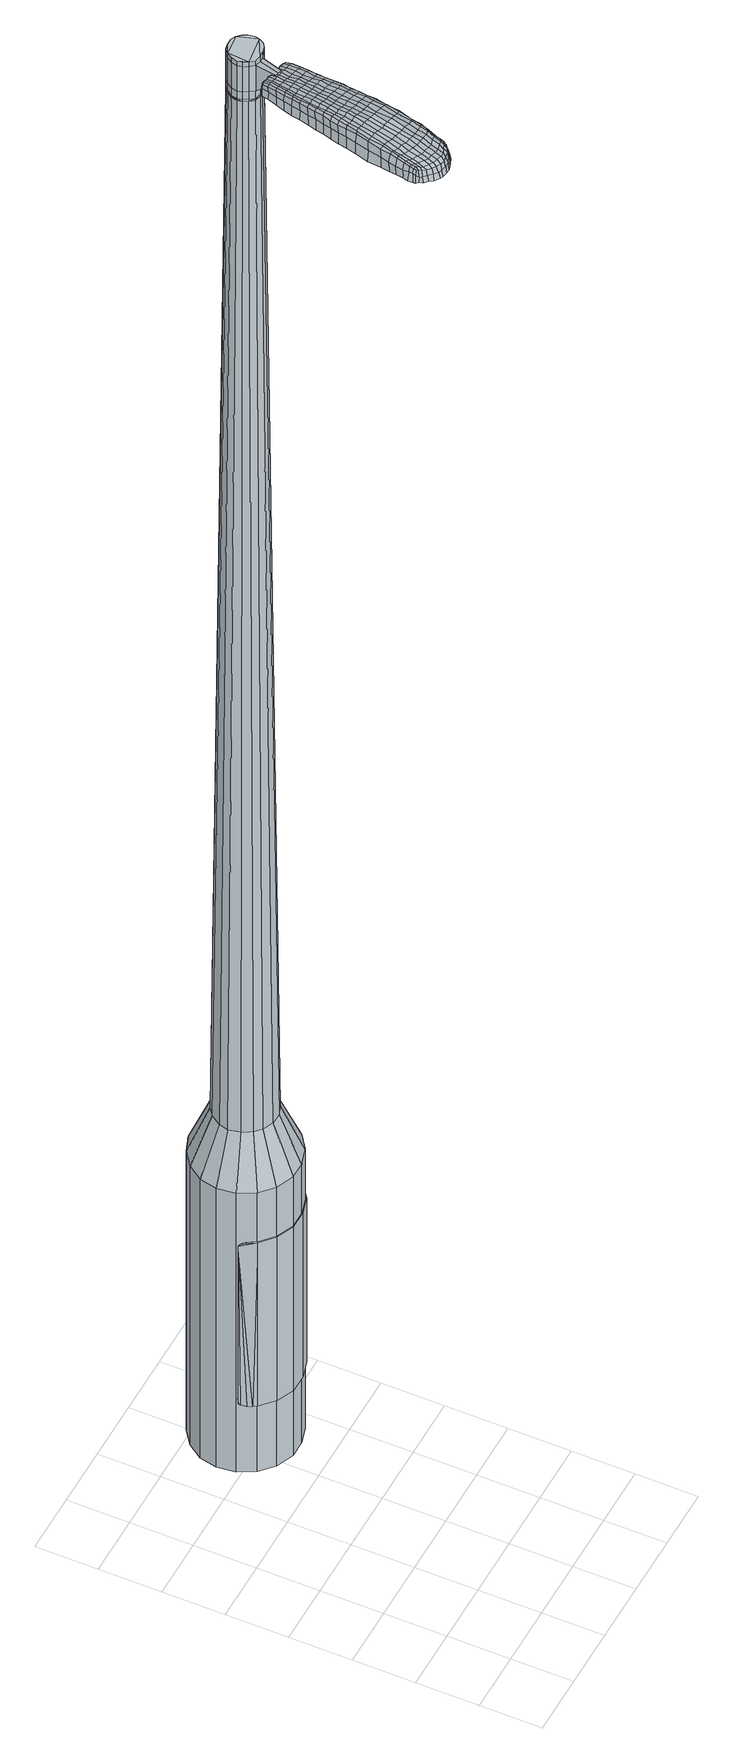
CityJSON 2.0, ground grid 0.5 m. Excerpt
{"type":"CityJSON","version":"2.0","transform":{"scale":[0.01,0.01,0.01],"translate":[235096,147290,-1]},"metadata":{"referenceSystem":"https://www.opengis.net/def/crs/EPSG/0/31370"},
"CityObjects":{
"object1":{"type":"GenericCityObject","attributes":{"cluster":363,"mean_distance_to_centroid":0.109,"new_centroid_x":235097.17,"new_centroid_y":147292.69,"mean_distance_to_camera":8.73,"H1":11.76,"H2":11.9,"Z_final":112.14,"cluster2":-1,"proj_x":235090.91,"proj_y":147291.32,"id_line":88336,"bearing_l":347.71,"distance":6.41,"orientation":"right","G_obj":257.71},"geometry":[{"type":"MultiSurface","lod":"2","boundaries":[[[0,1,2,3]],[[1,4,5,2]],[[4,6,7,5]],[[6,8,9,7]],[[8,10,11,9]],[[10,12,13,11]],[[12,14,15,13]],[[14,16,17,15]],[[16,18,19,17]],[[18,20,21,19]],[[20,22,23,21]],[[22,24,25,23]],[[24,26,27,25]],[[26,28,29,27]],[[28,30,31,29]],[[30,32,33,31]],[[32,34,35,33]],[[34,0,3,35]],[[36,37,38,39]],[[38,40,41,42]],[[41,43,42]],[[42,44,45,46]],[[45,47,46]],[[46,48,49,50]],[[49,51,50]],[[42,46,50,38]],[[50,52,39,38]],[[53,36,39]],[[2,5,7,35]],[[7,9,11,15]],[[11,13,15]],[[15,17,19,23]],[[19,21,23]],[[23,25,27,31]],[[27,29,31]],[[15,23,31,7]],[[31,33,35,7]],[[3,2,35]],[[1,0,54,55]],[[0,34,56,54]],[[34,32,57,56]],[[32,30,58,57]],[[30,28,59,58]],[[28,26,60,59]],[[26,24,61,60]],[[24,22,62,61]],[[22,20,63,62]],[[20,18,64,63]],[[18,16,65,64]],[[16,14,66,65]],[[14,12,67,66]],[[12,10,68,67]],[[10,8,69,68]],[[8,6,70,69]],[[6,4,71,70]],[[4,1,55,71]],[[55,54,72,73]],[[54,56,74,72]],[[56,57,75,74]],[[57,58,76,75]],[[58,59,77,76]],[[59,60,78,77]],[[60,61,79,78]],[[61,62,80,79]],[[62,63,81,80]],[[63,64,82,81]],[[64,65,83,82]],[[65,66,84,83]],[[66,67,85,84]],[[67,68,86,85]],[[68,69,87,86]],[[69,70,88,87]],[[70,71,89,88]],[[71,55,73,89]],[[72,90,91,92]],[[74,93,90,72]],[[75,94,93,74]],[[95,96,94,75]],[[77,97,96,95]],[[98,99,97,77]],[[79,100,99,98]],[[80,101,100,79]],[[81,102,101,80]],[[103,104,102,81]],[[83,105,104,103]],[[106,107,105,83]],[[108,109,107,106]],[[110,111,109,108]],[[112,113,111,110]],[[88,114,113,112]],[[89,115,114,88]],[[92,91,115,89]],[[116,117,118,119]],[[120,116,119,121]],[[122,120,121,123]],[[124,122,123,125]],[[126,124,125,127]],[[128,126,127,129]],[[130,128,129,131]],[[132,130,131,133]],[[134,132,133,135]],[[136,134,135,137]],[[138,136,137,139]],[[140,138,139,141]],[[142,140,141,143]],[[144,142,143,145]],[[146,144,145,147]],[[148,146,147,149]],[[73,72,92]],[[76,95,75]],[[76,77,95]],[[78,98,77]],[[78,79,98]],[[82,103,81]],[[82,83,103]],[[84,106,83]],[[84,85,108,106]],[[85,86,110,108]],[[86,87,112,110]],[[87,88,112]],[[73,92,89]],[[150,91,90]],[[150,115,91]],[[151,113,114]],[[151,152,111,113]],[[152,153,109,111]],[[153,154,107,109]],[[154,105,107]],[[155,104,105]],[[155,102,104]],[[156,99,100]],[[156,97,99]],[[157,96,97]],[[157,94,96]],[[39,52,148,158]],[[150,90,159,149]],[[53,39,158,117]],[[90,93,118,159]],[[36,53,117,116]],[[93,94,119,118]],[[37,36,116,120]],[[94,157,121,119]],[[38,37,120,122]],[[157,97,123,121]],[[40,38,122,124]],[[97,156,125,123]],[[41,40,124,126]],[[156,100,127,125]],[[43,41,126,128]],[[100,101,129,127]],[[42,43,128,130]],[[101,102,131,129]],[[44,42,130,132]],[[102,155,133,131]],[[45,44,132,134]],[[155,105,135,133]],[[47,45,134,136]],[[105,154,137,135]],[[46,47,136,138]],[[154,153,139,137]],[[48,46,138,140]],[[153,152,141,139]],[[49,48,140,142]],[[152,151,143,141]],[[51,49,142,144]],[[151,114,145,143]],[[50,51,144,146]],[[114,115,147,145]],[[52,50,146,148]],[[115,150,149,147]],[[148,149,160,161]],[[149,159,162,160]],[[159,118,163,162]],[[118,117,164,163]],[[117,158,165,164]],[[158,148,161,165]],[[166,167,168,169]],[[170,166,169,171]],[[166,170,172,173]],[[167,166,173,174]],[[175,176,177,178]],[[179,175,178,180]],[[175,179,181,182]],[[176,175,182,183]],[[184,185,186,187]],[[188,184,187,189]],[[184,188,190,191]],[[185,184,191,192]],[[193,194,195,196]],[[197,193,196,198]],[[193,197,199,200]],[[194,193,200,201]],[[202,203,204,205]],[[206,202,205,207]],[[202,206,208,209]],[[203,202,209,210]],[[211,212,213,214]],[[215,211,214,216]],[[211,215,217,218]],[[212,211,218,219]],[[220,221,222,223]],[[212,220,223,213]],[[220,212,219,224]],[[221,220,224,225]],[[226,227,228,229]],[[221,226,229,222]],[[226,221,225,230]],[[227,226,230,231]],[[232,170,171,233]],[[227,232,233,228]],[[232,227,231,234]],[[170,232,234,172]],[[235,236,237,238]],[[239,235,238,240]],[[235,239,241,242]],[[236,235,242,243]],[[244,245,246,247]],[[236,244,247,237]],[[244,236,243,248]],[[245,244,248,249]],[[250,251,252,253]],[[245,250,253,246]],[[250,245,249,254]],[[251,250,254,255]],[[256,257,258,259]],[[251,256,259,252]],[[256,251,255,260]],[[257,256,260,261]],[[262,167,174,263]],[[257,262,263,258]],[[262,257,261,264]],[[167,262,264,168]],[[265,266,267,268]],[[269,265,268,270]],[[265,269,271,272]],[[266,265,272,273]],[[274,275,276,277]],[[266,274,277,267]],[[274,266,273,278]],[[275,274,278,279]],[[280,281,282,283]],[[275,280,283,276]],[[280,275,279,284]],[[281,280,284,285]],[[286,179,180,287]],[[281,286,287,282]],[[286,281,285,288]],[[179,286,288,181]],[[289,290,291,292]],[[293,289,292,294]],[[289,293,295,296]],[[290,289,296,297]],[[298,299,300,301]],[[290,298,301,291]],[[298,290,297,302]],[[299,298,302,303]],[[304,305,306,307]],[[299,304,307,300]],[[304,299,303,308]],[[305,304,308,309]],[[310,311,312,313]],[[305,310,313,306]],[[310,305,309,314]],[[311,310,314,315]],[[316,176,183,317]],[[311,316,317,312]],[[316,311,315,318]],[[176,316,318,177]],[[319,205,204,320]],[[321,319,320,322]],[[319,321,323,324]],[[205,319,324,207]],[[325,321,322,326]],[[327,325,326,328]],[[325,327,329,330]],[[321,325,330,323]],[[331,327,328,332]],[[333,331,332,334]],[[331,333,335,336]],[[327,331,336,329]],[[337,333,334,338]],[[339,337,338,340]],[[337,339,341,342]],[[333,337,342,335]],[[343,339,340,344]],[[194,343,344,195]],[[343,194,201,345]],[[339,343,345,341]],[[346,347,192,191]],[[348,346,191,190]],[[346,348,349,350]],[[347,346,350,351]],[[352,353,351,350]],[[354,352,350,349]],[[352,354,355,356]],[[353,352,356,357]],[[358,359,357,356]],[[360,358,356,355]],[[358,360,361,362]],[[359,358,362,363]],[[364,365,363,362]],[[366,364,362,361]],[[364,366,199,197]],[[365,364,197,198]],[[367,368,369,370]],[[269,367,370,271]],[[367,269,270,371]],[[368,367,371,372]],[[373,188,189,374]],[[368,373,374,369]],[[373,368,372,375]],[[188,373,375,190]],[[376,377,378,379]],[[215,376,379,217]],[[376,215,216,380]],[[377,376,380,381]],[[382,383,384,385]],[[377,382,385,378]],[[382,377,381,386]],[[383,382,386,387]],[[388,185,192,389]],[[383,388,389,384]],[[388,383,387,390]],[[185,388,390,186]],[[391,392,393,394]],[[173,391,394,174]],[[391,173,172,395]],[[392,391,395,396]],[[397,398,399,400]],[[392,397,400,393]],[[397,392,396,401]],[[398,397,401,402]],[[403,196,195,404]],[[398,403,404,399]],[[403,398,402,405]],[[196,403,405,198]],[[406,407,408,409]],[[178,406,409,180]],[[406,178,177,410]],[[407,406,410,411]],[[412,200,199,413]],[[407,412,413,408]],[[412,407,411,414]],[[200,412,414,201]],[[415,416,417,418]],[[293,415,418,295]],[[415,293,294,419]],[[416,415,419,420]],[[421,206,207,422]],[[416,421,422,417]],[[421,416,420,423]],[[206,421,423,208]],[[424,425,426,427]],[[239,424,427,241]],[[424,239,240,428]],[[425,424,428,429]],[[430,431,432,433]],[[425,430,433,426]],[[430,425,429,434]],[[431,430,434,435]],[[436,203,210,437]],[[431,436,437,432]],[[436,431,435,438]],[[203,436,438,204]],[[439,440,429,428]],[[238,439,428,240]],[[439,238,237,441]],[[440,439,441,442]],[[443,444,435,434]],[[440,443,434,429]],[[443,440,442,445]],[[444,443,445,446]],[[447,320,204,438]],[[444,447,438,435]],[[447,444,446,448]],[[320,447,448,322]],[[449,450,451,452]],[[296,449,452,297]],[[449,296,295,418]],[[450,449,418,417]],[[453,324,323,454]],[[450,453,454,451]],[[453,450,417,422]],[[324,453,422,207]],[[455,456,442,441]],[[247,455,441,237]],[[455,247,246,457]],[[456,455,457,458]],[[459,460,446,445]],[[456,459,445,442]],[[459,456,458,461]],[[460,459,461,462]],[[463,326,322,448]],[[460,463,448,446]],[[463,460,462,464]],[[326,463,464,328]],[[465,466,467,468]],[[302,465,468,303]],[[465,302,297,452]],[[466,465,452,451]],[[469,330,329,470]],[[466,469,470,467]],[[469,466,451,454]],[[330,469,454,323]],[[471,472,458,457]],[[253,471,457,246]],[[471,253,252,473]],[[472,471,473,474]],[[475,476,462,461]],[[472,475,461,458]],[[475,472,474,477]],[[476,475,477,478]],[[479,332,328,464]],[[476,479,464,462]],[[479,476,478,480]],[[332,479,480,334]],[[481,482,483,484]],[[308,481,484,309]],[[481,308,303,468]],[[482,481,468,467]],[[485,336,335,486]],[[482,485,486,483]],[[485,482,467,470]],[[336,485,470,329]],[[487,488,474,473]],[[259,487,473,252]],[[487,259,258,489]],[[488,487,489,490]],[[491,492,478,477]],[[488,491,477,474]],[[491,488,490,493]],[[492,491,493,494]],[[495,338,334,480]],[[492,495,480,478]],[[495,492,494,496]],[[338,495,496,340]],[[497,498,499,500]],[[314,497,500,315]],[[497,314,309,484]],[[498,497,484,483]],[[501,342,341,502]],[[498,501,502,499]],[[501,498,483,486]],[[342,501,486,335]],[[503,504,490,489]],[[263,503,489,258]],[[503,263,174,394]],[[504,503,394,393]],[[505,506,494,493]],[[504,505,493,490]],[[505,504,393,400]],[[506,505,400,399]],[[507,344,340,496]],[[506,507,496,494]],[[507,506,399,404]],[[344,507,404,195]],[[508,509,411,410]],[[318,508,410,177]],[[508,318,315,500]],[[509,508,500,499]],[[510,345,201,414]],[[509,510,414,411]],[[510,509,499,502]],[[345,510,502,341]],[[511,512,372,371]],[[268,511,371,270]],[[511,268,267,513]],[[512,511,513,514]],[[515,348,190,375]],[[512,515,375,372]],[[515,512,514,516]],[[348,515,516,349]],[[517,518,519,520]],[[218,517,520,219]],[[517,218,217,379]],[[518,517,379,378]],[[521,522,523,524]],[[518,521,524,519]],[[521,518,378,385]],[[522,521,385,384]],[[525,347,351,526]],[[522,525,526,523]],[[525,522,384,389]],[[347,525,389,192]],[[527,528,514,513]],[[277,527,513,267]],[[527,277,276,529]],[[528,527,529,530]],[[531,354,349,516]],[[528,531,516,514]],[[531,528,530,532]],[[354,531,532,355]],[[533,534,535,536]],[[224,533,536,225]],[[533,224,219,520]],[[534,533,520,519]],[[537,538,539,540]],[[534,537,540,535]],[[537,534,519,524]],[[538,537,524,523]],[[541,353,357,542]],[[538,541,542,539]],[[541,538,523,526]],[[353,541,526,351]],[[543,544,530,529]],[[283,543,529,276]],[[543,283,282,545]],[[544,543,545,546]],[[547,360,355,532]],[[544,547,532,530]],[[547,544,546,548]],[[360,547,548,361]],[[549,550,551,552]],[[230,549,552,231]],[[549,230,225,536]],[[550,549,536,535]],[[553,554,555,556]],[[550,553,556,551]],[[553,550,535,540]],[[554,553,540,539]],[[557,359,363,558]],[[554,557,558,555]],[[557,554,539,542]],[[359,557,542,357]],[[559,560,546,545]],[[287,559,545,282]],[[559,287,180,409]],[[560,559,409,408]],[[561,366,361,548]],[[560,561,548,546]],[[561,560,408,413]],[[366,561,413,199]],[[562,563,396,395]],[[234,562,395,172]],[[562,234,231,552]],[[563,562,552,551]],[[564,565,402,401]],[[563,564,401,396]],[[564,563,551,556]],[[565,564,556,555]],[[566,365,198,405]],[[565,566,405,402]],[[566,565,555,558]],[[365,566,558,363]],[[567,568,569,570]],[[570,569,571,572]],[[573,571,569,574]],[[574,569,568,575]],[[576,577,578,579]],[[579,578,580,581]],[[582,580,578,583]],[[583,578,577,584]],[[585,586,587,588]],[[588,587,589,590]],[[591,589,587,592]],[[592,587,586,593]],[[594,595,596,597]],[[597,596,598,599]],[[600,598,596,601]],[[601,596,595,602]],[[603,604,605,606]],[[606,605,607,608]],[[609,607,605,610]],[[610,605,604,611]],[[612,613,614,615]],[[615,614,616,617]],[[618,616,614,619]],[[619,614,613,620]],[[621,622,623,624]],[[624,623,613,612]],[[620,613,623,625]],[[625,623,622,626]],[[627,628,629,630]],[[630,629,622,621]],[[626,622,629,631]],[[631,629,628,632]],[[572,571,633,634]],[[634,633,628,627]],[[632,628,633,635]],[[635,633,571,573]],[[636,637,638,639]],[[639,638,640,641]],[[642,640,638,643]],[[643,638,637,644]],[[645,646,647,648]],[[648,647,637,636]],[[644,637,647,649]],[[649,647,646,650]],[[651,652,653,654]],[[654,653,646,645]],[[650,646,653,655]],[[655,653,652,656]],[[657,658,659,660]],[[660,659,652,651]],[[656,652,659,661]],[[661,659,658,662]],[[575,568,663,664]],[[664,663,658,657]],[[662,658,663,665]],[[665,663,568,567]],[[666,667,668,669]],[[669,668,670,671]],[[672,670,668,673]],[[673,668,667,674]],[[675,676,677,678]],[[678,677,667,666]],[[674,667,677,679]],[[679,677,676,680]],[[681,682,683,684]],[[684,683,676,675]],[[680,676,683,685]],[[685,683,682,686]],[[581,580,687,688]],[[688,687,682,681]],[[686,682,687,689]],[[689,687,580,582]],[[690,691,692,693]],[[693,692,694,695]],[[696,694,692,697]],[[697,692,691,698]],[[699,700,701,702]],[[702,701,691,690]],[[698,691,701,703]],[[703,701,700,704]],[[705,706,707,708]],[[708,707,700,699]],[[704,700,707,709]],[[709,707,706,710]],[[711,712,713,714]],[[714,713,706,705]],[[710,706,713,715]],[[715,713,712,716]],[[584,577,717,718]],[[718,717,712,711]],[[716,712,717,719]],[[719,717,577,576]],[[603,606,720,721]],[[721,720,722,723]],[[724,722,720,725]],[[725,720,606,608]],[[723,722,726,727]],[[727,726,728,729]],[[730,728,726,731]],[[731,726,722,724]],[[729,728,732,733]],[[733,732,734,735]],[[736,734,732,737]],[[737,732,728,730]],[[735,734,738,739]],[[739,738,740,741]],[[742,740,738,743]],[[743,738,734,736]],[[741,740,744,745]],[[745,744,595,594]],[[602,595,744,746]],[[746,744,740,742]],[[593,747,748,592]],[[592,748,749,591]],[[750,749,748,751]],[[751,748,747,752]],[[752,753,754,751]],[[751,754,755,750]],[[756,755,754,757]],[[757,754,753,758]],[[758,759,760,757]],[[757,760,761,756]],[[762,761,760,763]],[[763,760,759,764]],[[764,765,766,763]],[[763,766,767,762]],[[600,767,766,598]],[[598,766,765,599]],[[768,769,770,771]],[[771,770,670,672]],[[671,670,770,772]],[[772,770,769,773]],[[590,589,774,775]],[[775,774,769,768]],[[773,769,774,776]],[[776,774,589,591]],[[777,778,779,780]],[[780,779,616,618]],[[617,616,779,781]],[[781,779,778,782]],[[783,784,785,786]],[[786,785,778,777]],[[782,778,785,787]],[[787,785,784,788]],[[593,586,789,790]],[[790,789,784,783]],[[788,784,789,791]],[[791,789,586,585]],[[792,793,794,795]],[[795,794,574,575]],[[573,574,794,796]],[[796,794,793,797]],[[798,799,800,801]],[[801,800,793,792]],[[797,793,800,802]],[[802,800,799,803]],[[594,597,804,805]],[[805,804,799,798]],[[803,799,804,806]],[[806,804,597,599]],[[807,808,809,810]],[[810,809,579,581]],[[576,579,809,811]],[[811,809,808,812]],[[600,601,813,814]],[[814,813,808,807]],[[812,808,813,815]],[[815,813,601,602]],[[816,817,818,819]],[[819,818,694,696]],[[695,694,818,820]],[[820,818,817,821]],[[608,607,822,823]],[[823,822,817,816]],[[821,817,822,824]],[[824,822,607,609]],[[825,826,827]],[[827,826,640,642]],[[641,640,826,828]],[[828,826,829]],[[830,831,832,833]],[[833,832,826,825]],[[829,826,832,834]],[[834,832,831,835]],[[611,604,836,837]],[[837,836,831,830]],[[835,831,836,838]],[[838,836,604,603]],[[829,839,840,828]],[[828,840,639,641]],[[636,639,840,841]],[[841,840,839,842]],[[835,843,844,834]],[[834,844,839,829]],[[842,839,844,845]],[[845,844,843,846]],[[603,721,847,838]],[[838,847,843,835]],[[846,843,847,848]],[[848,847,721,723]],[[849,850,851,852]],[[852,851,697,698]],[[696,697,851,819]],[[819,851,850,816]],[[724,725,853,854]],[[854,853,850,849]],[[816,850,853,823]],[[823,853,725,608]],[[842,855,856,841]],[[841,856,648,636]],[[645,648,856,857]],[[857,856,855,858]],[[846,859,860,845]],[[845,860,855,842]],[[858,855,860,861]],[[861,860,859,862]],[[723,727,863,848]],[[848,863,859,846]],[[862,859,863,864]],[[864,863,727,729]],[[865,866,867,868]],[[868,867,703,704]],[[698,703,867,852]],[[852,867,866,849]],[[730,731,869,870]],[[870,869,866,865]],[[849,866,869,854]],[[854,869,731,724]],[[858,871,857]],[[857,871,654,645]],[[651,654,871,872]],[[872,871,873]],[[862,874,875,861]],[[861,875,871,858]],[[873,871,875,876]],[[876,875,874,877]],[[729,733,878,864]],[[864,878,874,862]],[[877,874,878,879]],[[879,878,733,735]],[[880,881,882,883]],[[883,882,709,710]],[[704,709,882,868]],[[868,882,881,865]],[[736,737,884,885]],[[885,884,881,880]],[[865,881,884,870]],[[870,884,737,730]],[[873,886,887,872]],[[872,887,660,651]],[[657,660,887,888]],[[888,887,886,889]],[[877,890,891,876]],[[876,891,886,873]],[[889,886,891,892]],[[892,891,890,893]],[[735,739,894,879]],[[879,894,890,877]],[[893,890,894,895]],[[895,894,739,741]],[[896,897,898,899]],[[899,898,715,716]],[[710,715,898,883]],[[883,898,897,880]],[[742,743,900,901]],[[901,900,897,896]],[[880,897,900,885]],[[885,900,743,736]],[[889,902,903,888]],[[888,903,664,657]],[[575,664,903,795]],[[795,903,902,792]],[[893,904,905,892]],[[892,905,902,889]],[[792,902,905,801]],[[801,905,904,798]],[[741,745,906,895]],[[895,906,904,893]],[[798,904,906,805]],[[805,906,745,594]],[[812,907,908,811]],[[811,908,719,576]],[[716,719,908,899]],[[899,908,907,896]],[[602,746,909,815]],[[815,909,907,812]],[[896,907,909,901]],[[901,909,746,742]],[[773,910,911,772]],[[772,911,669,671]],[[666,669,911,912]],[[912,911,910,913]],[[591,749,914,776]],[[776,914,910,773]],[[913,910,914,915]],[[915,914,749,750]],[[916,917,918,919]],[[919,918,619,620]],[[618,619,918,780]],[[780,918,917,777]],[[920,921,922,923]],[[923,922,917,916]],[[777,917,922,786]],[[786,922,921,783]],[[752,747,924,925]],[[925,924,921,920]],[[783,921,924,790]],[[790,924,747,593]],[[913,926,927,912]],[[912,927,678,666]],[[675,678,927,928]],[[928,927,926,929]],[[750,755,930,915]],[[915,930,926,913]],[[929,926,930,931]],[[931,930,755,756]],[[932,933,934,935]],[[935,934,625,626]],[[620,625,934,919]],[[919,934,933,916]],[[936,937,938,939]],[[939,938,933,932]],[[916,933,938,923]],[[923,938,937,920]],[[758,753,940,941]],[[941,940,937,936]],[[920,937,940,925]],[[925,940,753,752]],[[929,942,943,928]],[[928,943,684,675]],[[681,684,943,944]],[[944,943,942,945]],[[756,761,946,931]],[[931,946,942,929]],[[945,942,946,947]],[[947,946,761,762]],[[948,949,950,951]],[[951,950,631,632]],[[626,631,950,935]],[[935,950,949,932]],[[952,953,954,955]],[[955,954,949,948]],[[932,949,954,939]],[[939,954,953,936]],[[764,759,956,957]],[[957,956,953,952]],[[936,953,956,941]],[[941,956,759,758]],[[945,958,959,944]],[[944,959,688,681]],[[581,688,959,810]],[[810,959,958,807]],[[762,767,960,947]],[[947,960,958,945]],[[807,958,960,814]],[[814,960,767,600]],[[797,961,962,796]],[[796,962,635,573]],[[632,635,962,951]],[[951,962,961,948]],[[803,963,964,802]],[[802,964,961,797]],[[948,961,964,955]],[[955,964,963,952]],[[599,765,965,806]],[[806,965,963,803]],[[952,963,965,957]],[[957,965,765,764]],[[567,570,169,168]],[[570,572,171,169]],[[582,583,182,181]],[[583,584,183,182]],[[585,588,187,186]],[[588,590,189,187]],[[609,610,209,208]],[[610,611,210,209]],[[612,615,214,213]],[[615,617,216,214]],[[621,624,223,222]],[[624,612,213,223]],[[627,630,229,228]],[[630,621,222,229]],[[572,634,233,171]],[[634,627,228,233]],[[642,643,242,241]],[[643,644,243,242]],[[644,649,248,243]],[[649,650,249,248]],[[650,655,254,249]],[[655,656,255,254]],[[656,661,260,255]],[[661,662,261,260]],[[662,665,264,261]],[[665,567,168,264]],[[672,673,272,271]],[[673,674,273,272]],[[674,679,278,273]],[[679,680,279,278]],[[680,685,284,279]],[[685,686,285,284]],[[686,689,288,285]],[[689,582,181,288]],[[690,693,292,291]],[[693,695,294,292]],[[699,702,301,300]],[[702,690,291,301]],[[705,708,307,306]],[[708,699,300,307]],[[711,714,313,312]],[[714,705,306,313]],[[584,718,317,183]],[[718,711,312,317]],[[768,771,370,369]],[[771,672,271,370]],[[590,775,374,189]],[[775,768,369,374]],[[617,781,380,216]],[[781,782,381,380]],[[782,787,386,381]],[[787,788,387,386]],[[788,791,390,387]],[[791,585,186,390]],[[695,820,419,294]],[[820,821,420,419]],[[821,824,423,420]],[[824,609,208,423]],[[825,827,427,426]],[[827,642,241,427]],[[830,833,433,432]],[[833,825,426,433]],[[611,837,437,210]],[[837,830,432,437]],[[966,967,968,969]],[[970,971,969,968]],[[972,973,974,975]],[[976,977,978,979]],[[967,980,981,968]],[[982,970,968,981]],[[983,972,975,984]],[[985,986,977,976]],[[980,987,988,981]],[[988,989,982,981]],[[990,983,984,991]],[[992,986,985,993]],[[987,994,995,988]],[[995,996,989,988]],[[997,990,991,998]],[[999,992,993,1000]],[[1001,1002,1003,1004]],[[1005,1006,1002,1001]],[[1005,1007,1008,1006]],[[1007,1009,1010,1008]],[[1011,1012,1013,1014]],[[1015,1016,1012,1011]],[[1017,1018,1016,1015]],[[1019,1020,1018,1017]],[[1014,1003,1002,1011]],[[1011,1002,1006,1015]],[[1006,1008,1017,1015]],[[1008,1010,1019,1017]],[[975,974,971,970]],[[984,975,970,982]],[[989,991,984,982]],[[996,998,991,989]],[[976,979,973,972]],[[985,976,972,983]],[[993,985,983,990]],[[1000,993,990,997]],[[977,1001,1004,978]],[[986,1005,1001,977]],[[1007,1005,986,992]],[[1009,1007,992,999]],[[1021,1022,1023,1024]],[[1023,1025,1026,1027]],[[1023,1027,1028,1029]],[[1023,1029,1024]],[[1030,1021,1024,1031]],[[1032,1031,1024,1033]],[[1034,1033,1024]],[[1035,1023,1022,1036]],[[1037,1035,1036,1038]],[[1039,1037,1038,1040]],[[1041,1039,1040,1042]],[[1043,1041,1042,1044]],[[1044,1045,1046,1047]],[[1044,1047,1048,1049]],[[1044,1049,1050,1051]],[[1050,1052,1053,1054]],[[1050,1054,1055,1056]],[[1050,1056,1051]],[[1044,1051,1043]],[[1057,1058,1022,1021]],[[1059,1060,1025,1023]],[[1061,1062,1034,1024]],[[1058,1063,1036,1022]],[[1064,1059,1023,1035]],[[1063,1065,1038,1036]],[[1066,1064,1035,1037]],[[1065,1067,1040,1038]],[[1068,1066,1037,1039]],[[1067,1069,1042,1040]],[[1070,1068,1039,1041]],[[1069,1071,1044,1042]],[[1072,1070,1041,1043]],[[1071,1073,1045,1044]],[[1074,1075,1052,1050]],[[1076,1072,1043,1051]],[[1046,1045,1073,1077]],[[1047,1046,1077,1078]],[[1048,1047,1078,1079]],[[1049,1048,1079,1080]],[[1050,1049,1080,1074]],[[1081,1057,1021,1030]],[[1082,1081,1030,1031]],[[1083,1082,1031,1032]],[[1084,1083,1032,1033]],[[1062,1084,1033,1034]],[[1026,1025,1060,1085]],[[1053,1052,1075,1086]],[[1027,1026,1085,1087]],[[1028,1027,1087,1088]],[[1029,1028,1088,1089]],[[1024,1029,1089,1061]],[[1054,1053,1086,1090]],[[1055,1054,1090,1091]],[[1056,1055,1091,1092]],[[1051,1056,1092,1076]]]}]}
},
"vertices":[
[110,225,384],[96,231,384],[96,231,96],[110,225,96],[85,241,384],[85,241,96],[78,254,384],[78,254,96],[76,269,384],[76,269,96],[79,283,384],[79,283,96],[87,295,384],[87,295,96],[99,304,384],[99,304,96],[113,309,384],[113,309,96],[128,308,384],[128,308,96],[141,303,384],[141,303,96],[152,293,384],[152,293,96],[159,280,384],[159,280,96],[161,265,384],[161,265,96],[158,251,384],[158,251,96],[150,238,384],[150,238,96],[138,229,384],[138,229,96],[124,225,384],[124,225,96],[125,255,1524],[129,258,1524],[131,262,1524],[116,254,1524],[132,266,1524],[131,271,1524],[126,278,1524],[129,275,1524],[122,280,1524],[117,280,1524],[109,276,1524],[112,279,1524],[106,272,1524],[105,267,1524],[108,259,1524],[106,263,1524],[111,255,1524],[120,254,1524],[113,242,429],[105,246,429],[122,242,429],[130,245,429],[137,250,429],[142,257,429],[144,266,429],[143,275,429],[139,282,429],[132,288,429],[124,291,429],[115,292,429],[107,289,429],[100,284,429],[95,276,429],[93,268,429],[95,259,429],[99,251,429],[116,254,1483],[111,255,1483],[120,254,1483],[125,255,1483],[129,258,1483],[131,262,1483],[132,266,1483],[131,271,1483],[129,275,1483],[126,278,1483],[122,280,1483],[117,280,1483],[112,279,1483],[109,276,1483],[106,272,1483],[105,267,1483],[106,263,1483],[108,259,1483],[116,254,1485],[112,256,1485],[112,256,1483],[120,254,1485],[125,255,1485],[128,258,1483],[128,258,1485],[131,262,1485],[131,266,1483],[131,266,1485],[131,271,1485],[129,275,1485],[126,278,1485],[121,279,1483],[121,279,1485],[117,280,1485],[113,278,1483],[113,278,1485],[109,275,1483],[109,275,1485],[107,272,1483],[107,272,1485],[106,267,1483],[106,267,1485],[106,263,1485],[108,259,1485],[125,255,1519],[120,254,1519],[120,254,1493],[125,255,1493],[129,258,1519],[129,258,1493],[131,262,1519],[131,262,1493],[132,266,1519],[132,266,1493],[131,271,1519],[131,271,1493],[129,275,1519],[129,275,1493],[126,278,1519],[126,278,1493],[122,280,1519],[122,280,1493],[117,280,1519],[117,280,1493],[112,279,1519],[112,279,1493],[109,276,1519],[109,276,1493],[106,272,1519],[106,272,1493],[105,267,1519],[105,267,1493],[106,263,1519],[106,263,1493],[108,259,1519],[108,259,1493],[111,255,1519],[111,255,1493],[111,255,1485],[105,267,1485],[106,272,1485],[109,276,1485],[112,279,1485],[122,280,1485],[132,266,1485],[129,258,1485],[116,254,1519],[116,254,1493],[109,236,1513],[109,236,1518],[112,235,1513],[115,235,1513],[115,235,1518],[112,235,1518],[77,167,1519],[79,174,1518],[77,173,1509],[75,166,1510],[75,159,1519],[73,158,1510],[77,159,1526],[79,168,1525],[80,175,1525],[115,159,1519],[116,166,1518],[114,167,1525],[113,160,1525],[113,150,1519],[112,152,1526],[114,149,1510],[116,157,1510],[117,164,1509],[82,91,1519],[78,92,1519],[78,91,1513],[82,90,1513],[86,91,1519],[86,90,1513],[86,93,1524],[82,92,1524],[79,93,1524],[97,163,1530],[99,170,1529],[96,171,1529],[94,164,1530],[96,154,1531],[92,155,1531],[99,154,1530],[101,162,1530],[103,170,1529],[114,242,1512],[112,243,1512],[112,242,1517],[114,241,1517],[117,241,1512],[117,240,1517],[117,241,1506],[114,241,1506],[112,242,1506],[66,109,1519],[66,112,1519],[64,112,1512],[64,108,1512],[66,107,1518],[64,106,1512],[67,107,1522],[67,109,1523],[67,112,1524],[66,117,1519],[67,123,1519],[66,122,1512],[65,116,1512],[68,117,1524],[69,123,1525],[68,129,1519],[70,136,1519],[68,135,1511],[67,128,1511],[70,129,1526],[71,137,1526],[72,147,1519],[70,147,1510],[74,148,1526],[97,238,1513],[95,231,1513],[96,232,1518],[98,239,1517],[99,244,1512],[99,243,1516],[97,243,1506],[96,238,1507],[93,230,1507],[93,224,1514],[91,217,1515],[92,217,1520],[94,224,1519],[91,223,1507],[89,216,1507],[89,209,1515],[87,202,1516],[88,203,1522],[90,210,1521],[87,209,1508],[85,201,1508],[85,195,1517],[83,188,1517],[84,189,1524],[86,196,1523],[83,194,1508],[81,187,1509],[81,181,1518],[82,182,1524],[79,180,1509],[100,101,1519],[102,104,1519],[100,104,1524],[99,101,1523],[99,98,1518],[99,99,1522],[100,97,1512],[101,99,1512],[103,103,1512],[103,108,1519],[105,114,1519],[104,115,1525],[102,109,1524],[104,107,1512],[106,113,1512],[106,120,1519],[108,127,1519],[107,129,1526],[105,121,1526],[107,118,1511],[109,126,1511],[111,139,1519],[109,140,1526],[112,137,1510],[126,232,1513],[125,224,1513],[126,223,1507],[127,231,1507],[127,237,1512],[128,236,1506],[126,237,1516],[125,233,1517],[124,225,1518],[124,217,1514],[123,209,1515],[124,208,1507],[125,216,1507],[123,218,1519],[122,210,1520],[122,202,1515],[120,195,1516],[122,193,1508],[123,201,1508],[120,203,1521],[119,196,1522],[119,187,1517],[118,180,1517],[119,179,1509],[120,186,1508],[118,189,1523],[117,181,1524],[117,173,1518],[118,171,1509],[116,174,1524],[113,236,1519],[110,236,1519],[111,228,1520],[109,229,1520],[114,228,1520],[116,235,1519],[110,221,1522],[107,222,1522],[108,214,1523],[106,214,1523],[111,213,1523],[113,220,1521],[107,207,1524],[104,207,1524],[105,199,1525],[102,200,1525],[108,199,1525],[110,206,1524],[104,192,1526],[101,193,1526],[102,185,1527],[99,186,1527],[105,184,1527],[107,191,1526],[101,178,1528],[97,178,1528],[104,177,1528],[83,95,1527],[79,96,1527],[87,95,1526],[88,100,1527],[84,100,1528],[80,101,1528],[85,106,1529],[81,107,1529],[89,106,1528],[91,113,1530],[87,113,1530],[83,114,1530],[88,120,1531],[85,121,1531],[92,120,1530],[94,129,1531],[90,129,1531],[87,130,1531],[93,142,1531],[89,143,1531],[97,141,1531],[98,97,1518],[95,95,1519],[96,94,1513],[99,96,1513],[97,98,1523],[95,96,1523],[91,93,1519],[91,92,1513],[91,94,1524],[66,104,1518],[67,102,1518],[68,103,1523],[67,105,1523],[65,104,1513],[66,101,1513],[69,99,1519],[72,96,1519],[72,97,1524],[70,100,1523],[69,98,1513],[71,95,1513],[75,93,1519],[75,95,1524],[75,92,1513],[80,168,1528],[82,167,1528],[84,174,1528],[82,175,1527],[78,159,1528],[80,159,1529],[85,166,1529],[88,166,1530],[90,173,1529],[87,173,1528],[83,158,1529],[86,157,1530],[91,165,1530],[93,172,1529],[89,156,1531],[112,161,1528],[109,161,1529],[108,152,1529],[110,152,1528],[113,168,1527],[111,168,1528],[106,162,1529],[104,153,1530],[107,169,1528],[126,239,1512],[124,240,1512],[123,239,1517],[125,238,1517],[127,238,1506],[125,239,1506],[121,241,1512],[120,240,1517],[121,240,1506],[100,245,1512],[102,245,1512],[101,244,1506],[99,245,1506],[100,244,1517],[102,244,1517],[104,244,1512],[107,244,1512],[106,243,1506],[103,244,1506],[104,243,1517],[107,243,1517],[109,243,1512],[109,243,1506],[109,242,1517],[99,239,1519],[101,238,1519],[97,232,1520],[99,231,1520],[103,238,1519],[105,237,1519],[101,231,1520],[104,230,1520],[108,237,1519],[106,230,1520],[124,233,1519],[122,234,1519],[121,226,1520],[123,226,1520],[119,234,1519],[118,227,1520],[95,224,1521],[97,224,1521],[93,217,1522],[95,217,1522],[99,223,1521],[102,223,1521],[97,216,1522],[100,216,1523],[105,222,1522],[103,215,1523],[122,218,1521],[120,219,1521],[118,212,1522],[120,211,1522],[116,220,1521],[115,212,1522],[91,210,1523],[93,210,1523],[90,203,1524],[91,202,1524],[96,209,1523],[98,208,1524],[94,202,1525],[97,201,1525],[101,208,1524],[100,201,1525],[119,204,1523],[117,204,1523],[116,197,1524],[118,196,1524],[114,205,1524],[112,198,1525],[88,196,1525],[89,195,1525],[86,189,1526],[88,188,1526],[92,195,1526],[95,194,1526],[90,188,1527],[93,187,1527],[98,193,1526],[96,186,1527],[117,189,1525],[115,190,1525],[113,182,1526],[115,182,1526],[111,190,1526],[110,183,1527],[84,182,1527],[86,181,1527],[88,180,1527],[91,180,1528],[94,179,1528],[114,175,1527],[112,175,1527],[108,176,1528],[98,100,1525],[96,99,1525],[99,104,1526],[97,102,1526],[91,97,1526],[93,101,1527],[68,108,1525],[69,105,1525],[69,109,1526],[68,111,1525],[70,103,1525],[73,100,1526],[74,104,1527],[71,107,1526],[76,98,1526],[77,102,1527],[100,109,1526],[98,108,1527],[102,115,1527],[100,114,1528],[94,107,1528],[96,113,1529],[69,116,1526],[70,114,1527],[71,121,1528],[70,122,1527],[72,112,1527],[75,110,1528],[76,117,1529],[73,119,1528],[78,108,1528],[79,115,1530],[104,121,1528],[101,120,1529],[105,129,1528],[103,128,1529],[97,120,1529],[99,128,1530],[71,128,1528],[72,127,1528],[74,135,1529],[73,136,1528],[75,125,1529],[78,124,1530],[80,132,1530],[77,134,1530],[81,122,1530],[83,131,1531],[108,140,1529],[105,140,1529],[101,141,1530],[75,148,1528],[77,147,1529],[80,146,1530],[83,145,1530],[86,143,1531],[79,173,1509],[81,174,1518],[79,167,1518],[77,166,1509],[77,158,1519],[75,157,1510],[78,159,1525],[81,167,1525],[82,174,1525],[113,167,1525],[114,166,1518],[113,159,1518],[111,160,1525],[111,151,1519],[110,152,1525],[112,149,1510],[114,157,1509],[115,164,1509],[79,93,1513],[79,94,1519],[82,93,1519],[82,92,1513],[86,93,1519],[86,92,1513],[86,95,1524],[82,94,1524],[79,95,1524],[96,171,1528],[99,170,1528],[97,163,1529],[94,164,1529],[95,154,1529],[92,155,1529],[99,153,1529],[101,162,1529],[102,169,1528],[111,240,1516],[111,241,1512],[114,240,1512],[114,239,1516],[117,239,1512],[116,238,1516],[117,238,1506],[114,239,1506],[111,240,1506],[66,112,1512],[68,112,1519],[68,109,1518],[66,109,1512],[68,107,1518],[66,107,1512],[69,107,1522],[69,109,1523],[69,112,1523],[68,122,1512],[69,123,1519],[68,117,1519],[67,116,1512],[70,117,1524],[71,123,1525],[70,135,1511],[72,136,1519],[70,128,1519],[68,127,1511],[72,129,1525],[73,136,1526],[74,147,1519],[72,146,1510],[76,148,1526],[98,231,1518],[97,230,1513],[99,238,1513],[100,238,1517],[100,242,1512],[101,242,1515],[99,242,1506],[97,237,1506],[95,230,1507],[94,216,1520],[92,216,1514],[94,223,1514],[96,224,1519],[93,223,1507],[91,215,1507],[90,202,1522],[88,202,1516],[90,209,1515],[92,209,1521],[89,208,1508],[87,201,1508],[86,188,1523],[84,187,1517],[86,195,1516],[88,195,1522],[85,194,1508],[83,187,1508],[83,180,1517],[84,181,1524],[81,180,1509],[99,105,1523],[100,105,1519],[99,102,1518],[98,102,1523],[98,100,1518],[97,100,1522],[99,99,1512],[100,100,1512],[101,103,1512],[102,115,1525],[103,115,1519],[101,109,1519],[100,110,1524],[102,108,1512],[104,113,1512],[105,129,1526],[106,128,1519],[104,120,1519],[103,121,1525],[106,119,1511],[107,126,1511],[109,139,1519],[107,140,1526],[110,138,1510],[124,223,1507],[123,225,1513],[124,232,1513],[125,231,1506],[125,237,1512],[126,236,1506],[124,236,1515],[123,233,1517],[122,225,1518],[122,208,1507],[121,210,1514],[122,217,1514],[123,216,1507],[121,218,1519],[120,211,1520],[120,193,1508],[119,195,1516],[120,202,1515],[121,201,1508],[119,203,1521],[117,196,1522],[117,179,1508],[116,180,1517],[117,188,1516],[119,186,1508],[116,189,1522],[115,182,1523],[115,173,1517],[116,172,1509],[114,174,1524],[113,235,1518],[110,235,1518],[111,228,1519],[109,228,1519],[114,227,1519],[116,234,1518],[110,221,1520],[107,221,1520],[108,213,1521],[105,214,1521],[111,213,1521],[113,220,1520],[107,206,1523],[104,207,1523],[105,199,1524],[102,199,1524],[108,198,1524],[110,205,1523],[103,192,1525],[101,192,1525],[102,184,1526],[99,185,1526],[105,184,1526],[107,191,1525],[100,177,1527],[97,178,1527],[104,176,1527],[80,97,1526],[83,97,1526],[86,97,1525],[87,101,1526],[84,101,1526],[80,101,1526],[82,107,1528],[85,107,1528],[89,107,1527],[90,113,1528],[87,114,1529],[83,114,1529],[85,121,1530],[88,121,1530],[92,120,1529],[94,129,1530],[90,129,1530],[87,130,1530],[89,142,1530],[93,142,1530],[96,141,1530],[95,96,1513],[94,97,1518],[97,98,1518],[98,97,1512],[96,100,1523],[94,98,1523],[90,95,1519],[91,94,1513],[90,96,1523],[70,104,1523],[69,103,1518],[68,105,1518],[69,106,1523],[67,105,1512],[68,102,1512],[74,99,1523],[73,97,1519],[71,100,1519],[72,101,1523],[70,99,1513],[73,97,1513],[76,95,1519],[76,97,1524],[76,94,1513],[84,174,1527],[83,167,1527],[81,167,1527],[83,174,1526],[79,159,1527],[81,158,1528],[90,172,1528],[88,165,1528],[85,166,1528],[87,173,1527],[83,157,1528],[86,156,1529],[91,164,1529],[93,171,1528],[89,156,1529],[107,152,1528],[109,161,1527],[110,161,1527],[109,152,1527],[112,168,1526],[110,168,1527],[105,161,1528],[103,153,1528],[106,169,1527],[123,237,1516],[124,238,1512],[125,238,1512],[124,237,1516],[125,237,1506],[124,237,1506],[120,238,1512],[120,238,1516],[121,238,1506],[100,242,1506],[101,243,1512],[100,243,1506],[101,242,1516],[102,242,1516],[106,241,1506],[106,242,1512],[104,242,1512],[103,242,1506],[104,241,1516],[106,241,1516],[109,241,1512],[108,240,1506],[109,240,1516],[101,237,1518],[100,238,1518],[98,231,1519],[99,231,1519],[105,236,1518],[103,237,1518],[101,230,1519],[104,230,1519],[108,236,1518],[106,229,1519],[121,226,1519],[122,233,1518],[123,233,1518],[122,226,1519],[119,233,1518],[118,226,1519],[97,223,1520],[96,224,1520],[94,216,1521],[95,216,1521],[102,222,1520],[99,223,1520],[98,216,1521],[100,215,1521],[105,222,1520],[103,214,1521],[118,211,1521],[119,218,1520],[120,218,1520],[119,211,1521],[116,219,1520],[115,212,1521],[93,209,1522],[91,202,1523],[92,202,1523],[98,208,1522],[96,208,1522],[94,201,1523],[97,201,1524],[101,207,1523],[100,200,1524],[115,196,1523],[117,204,1522],[118,204,1522],[117,196,1523],[113,205,1522],[112,197,1523],[90,195,1524],[89,195,1524],[87,188,1525],[88,188,1525],[95,193,1525],[92,194,1524],[90,187,1525],[93,186,1526],[98,193,1525],[96,186,1526],[113,182,1525],[114,189,1524],[115,189,1524],[114,182,1525],[111,190,1524],[109,183,1525],[86,181,1526],[85,181,1526],[92,179,1527],[89,180,1526],[94,178,1527],[111,175,1526],[113,175,1526],[108,176,1526],[95,100,1524],[97,101,1524],[98,105,1525],[96,103,1525],[91,98,1525],[92,102,1525],[70,110,1525],[70,106,1524],[69,108,1524],[70,111,1525],[75,105,1526],[74,101,1525],[72,103,1524],[72,107,1525],[77,99,1525],[77,103,1526],[97,108,1526],[99,110,1526],[101,115,1526],[99,115,1527],[93,107,1526],[95,114,1527],[72,121,1527],[71,115,1526],[70,116,1526],[71,122,1526],[77,117,1528],[76,110,1527],[73,113,1526],[74,119,1527],[79,109,1527],[80,116,1528],[101,121,1527],[102,121,1527],[104,129,1527],[102,129,1528],[96,120,1528],[98,129,1529],[75,135,1528],[73,127,1527],[72,128,1527],[74,136,1527],[80,132,1529],[78,124,1529],[76,125,1528],[77,134,1528],[82,122,1529],[83,131,1530],[105,140,1528],[106,141,1528],[101,141,1529],[78,147,1528],[77,147,1528],[83,144,1529],[80,146,1529],[86,143,1530],[99,242,1508],[106,241,1508],[98,209,1509],[90,211,1509],[92,188,1510],[84,190,1510],[83,150,1512],[74,152,1512],[78,169,1511],[87,168,1511],[79,132,1513],[77,119,1514],[68,121,1514],[70,134,1513],[112,239,1508],[105,208,1509],[101,187,1510],[92,148,1512],[96,166,1511],[89,130,1513],[86,117,1514],[119,238,1508],[113,206,1509],[109,185,1510],[102,146,1512],[105,164,1511],[94,115,1514],[98,128,1513],[126,237,1508],[121,204,1509],[118,183,1510],[111,144,1512],[114,162,1511],[103,113,1514],[107,126,1513],[75,106,1514],[75,101,1514],[68,102,1514],[66,108,1514],[83,104,1514],[82,99,1514],[91,102,1514],[89,98,1514],[99,100,1514],[96,96,1514],[77,96,1515],[79,92,1515],[78,92,1515],[72,97,1515],[81,95,1515],[80,92,1515],[85,94,1515],[81,92,1515],[89,93,1515],[82,91,1515],[153,240,334],[150,237,334],[150,237,165],[158,249,171],[153,240,165],[155,243,165],[156,246,166],[157,247,167],[158,248,169],[155,243,334],[156,246,333],[157,247,332],[158,248,331],[158,249,328],[138,228,165],[138,228,334],[124,224,165],[124,224,334],[109,224,165],[109,224,334],[95,230,165],[95,230,334],[84,240,165],[84,240,334],[82,243,334],[80,247,334],[79,249,333],[78,251,332],[77,252,331],[77,252,328],[82,243,165],[77,252,171],[77,252,169],[78,251,167],[79,249,166],[80,247,165],[150,242,334],[148,238,334],[148,238,165],[150,242,165],[156,250,171],[156,250,328],[137,230,334],[137,230,165],[124,226,334],[124,226,165],[110,227,334],[110,227,165],[97,232,334],[97,232,165],[86,241,334],[86,241,165],[85,245,334],[80,254,328],[80,254,171],[85,245,165],[83,248,334],[81,251,333],[80,252,332],[80,253,331],[152,245,334],[154,247,333],[155,249,332],[155,250,331],[152,245,165],[80,253,169],[154,247,166],[155,249,167],[155,250,169],[80,252,167],[81,251,166],[83,248,165]
]}
